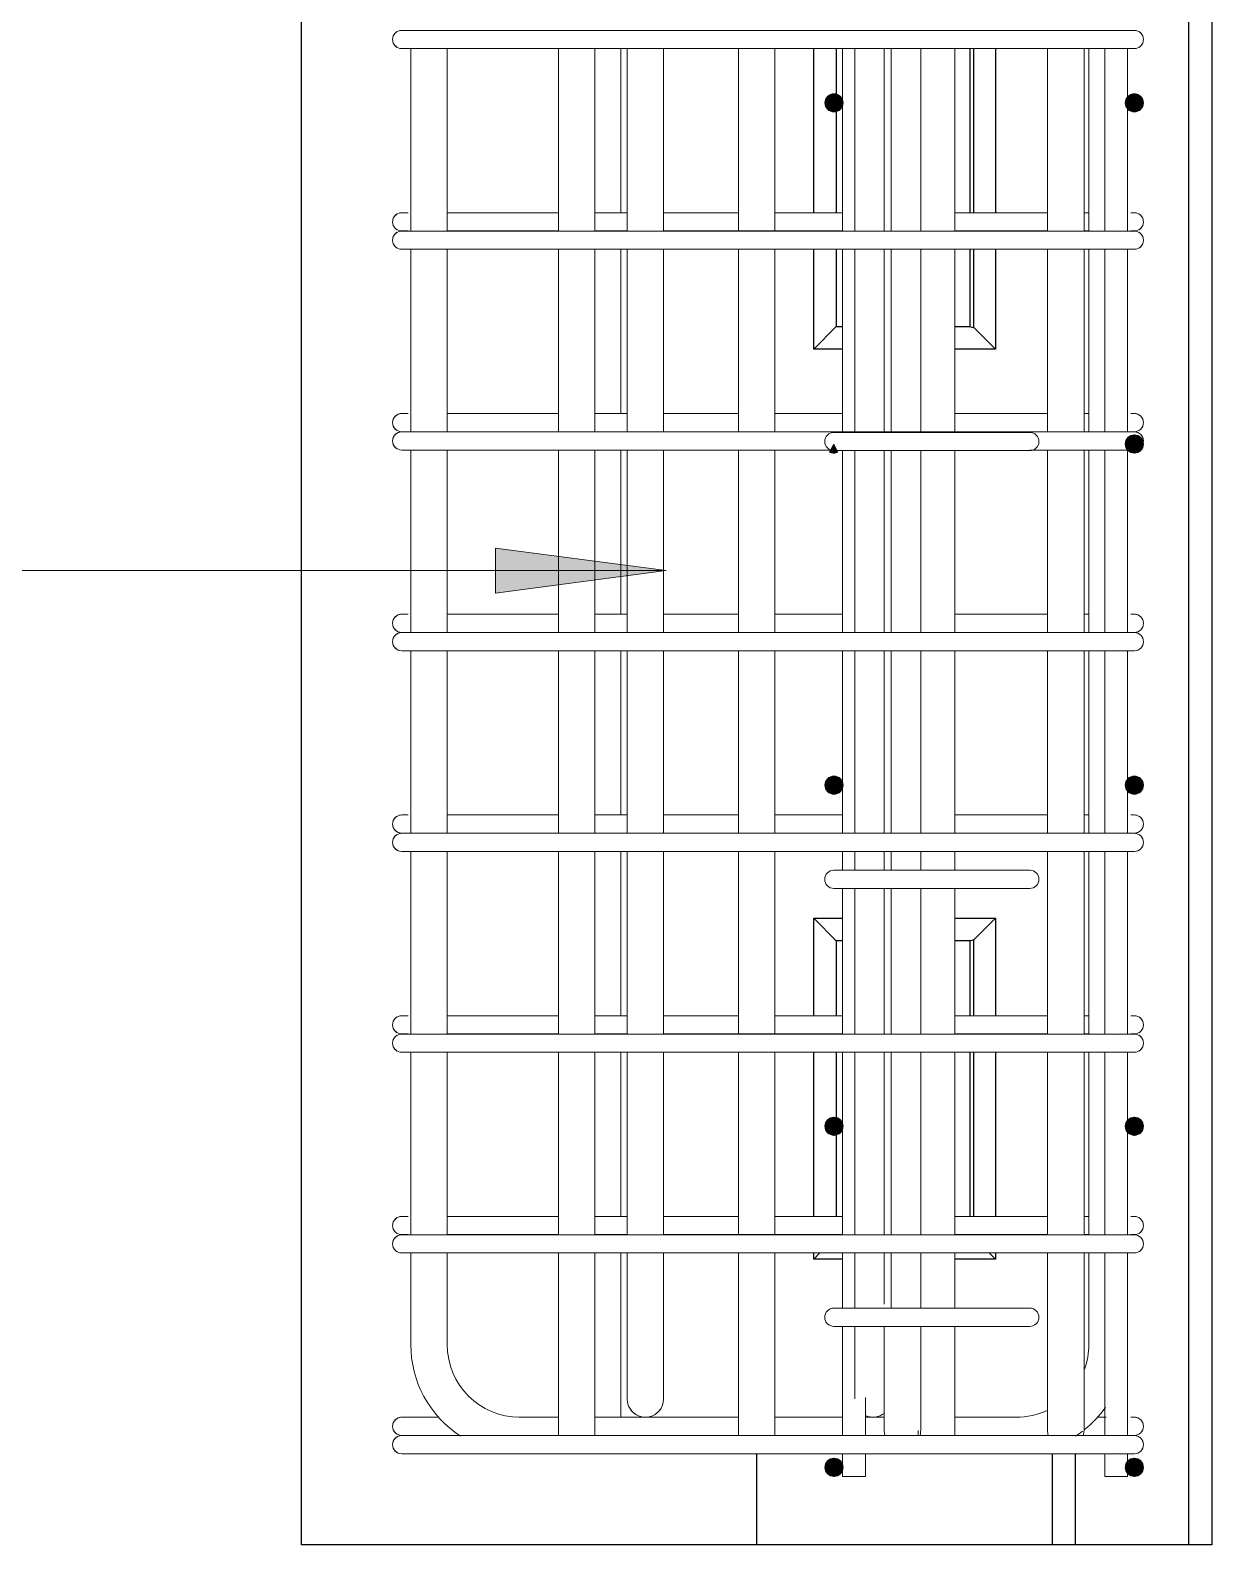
# Model space of a CAD drawing. Header units: millimetres. Extents: x -8986 to 3673, y -4076 to 6166.
# Drawn here: x 729 to 1248, y -1395 to -729 of the extents above; entities that cross this region are included whole.
import ezdxf

# ---------------------------------------------------------------- set-up
doc = ezdxf.new("R2010")
doc.units = ezdxf.units.MM
for name, color, linetype, lineweight in [('A-WALL', 113, 'Continuous', 25), ('S-RBAR', 171, 'Continuous', 18), ('S-RBAR-IDEN', 171, 'Continuous', 9)]:
    doc.layers.add(name, color=color, linetype=linetype, lineweight=lineweight)

msp = doc.modelspace()

# ---------------------------------------------------------------- hatches: boundary and pattern name
at = {"layer": 'S-RBAR'}
h = msp.add_hatch(color=256, dxfattribs=at)
edge = h.paths.add_edge_path()
edge.add_arc((1081.97995, -761.13793), 4, 0, 360)
for points in [[(1081.97995, -765.13793), (1085.97995, -761.13793), (1081.97995, -757.13793), (1077.97995, -761.13793)], [(1213.97995, -765.13793), (1217.97995, -761.13793), (1213.97995, -757.13793), (1209.97995, -761.13793), (1211.8256, -762.98358)], [(1213.97995, -915.10345), (1217.97995, -911.10345), (1213.97995, -907.10345), (1209.97995, -911.10345), (1211.8256, -912.9491)], [(1081.97995, -915.10345), (1083.0834, -914), (1080.8765, -914), (1081.91549, -915.03898)], [(1081.97995, -1065.06897), (1085.97995, -1061.06897), (1081.97995, -1057.06897), (1077.97995, -1061.06897)], [(1213.97995, -1065.06897), (1217.97995, -1061.06897), (1213.97995, -1057.06897), (1209.97995, -1061.06897), (1212.17195, -1063.26096)], [(1081.97995, -1215.03448), (1085.97995, -1211.03448), (1081.97995, -1207.03448), (1077.97995, -1211.03448)], [(1213.97995, -1215.03448), (1217.97995, -1211.03448), (1213.97995, -1207.03448), (1209.97995, -1211.03448), (1211.8256, -1212.88013)], [(1081.97995, -1365), (1085.97995, -1361), (1081.97995, -1357), (1077.97995, -1361)], [(1213.97995, -1365), (1217.97995, -1361), (1213.97995, -1357), (1209.97995, -1361), (1211.8256, -1362.84565)]]:
    msp.add_hatch(color=256, dxfattribs=at).paths.add_polyline_path(points)
h = msp.add_hatch(color=256, dxfattribs=at)
edge = h.paths.add_edge_path()
edge.add_arc((1213.97995, -761.13793), 4, 0, 360)
h = msp.add_hatch(color=256, dxfattribs=at)
edge = h.paths.add_edge_path()
edge.add_arc((1081.97995, -911.10345), 4, 239.87829799, 270)
edge.add_line((1081.97995, -915.10345), (1081.97995, -911.10345))
edge.add_line((1081.97995, -911.10345), (1079.9726, -914.56329))
h = msp.add_hatch(color=256, dxfattribs=at)
edge = h.paths.add_edge_path()
edge.add_arc((1081.97995, -911.10345), 4, 270, 294.82758621)
edge.add_line((1083.65951, -914.73375), (1081.97995, -911.10345))
edge.add_line((1081.97995, -911.10345), (1081.97995, -915.10345))
h = msp.add_hatch(color=256, dxfattribs=at)
edge = h.paths.add_edge_path()
edge.add_arc((1213.97995, -911.10345), 4, 0, 360)
h = msp.add_hatch(color=256, dxfattribs=at)
edge = h.paths.add_edge_path()
edge.add_arc((1081.97995, -1061.06897), 4, 0, 360)
h = msp.add_hatch(color=256, dxfattribs=at)
edge = h.paths.add_edge_path()
edge.add_arc((1213.97995, -1061.06897), 4, 0, 360)
h = msp.add_hatch(color=256, dxfattribs=at)
edge = h.paths.add_edge_path()
edge.add_arc((1081.97995, -1211.03448), 4, 0, 360)
h = msp.add_hatch(color=256, dxfattribs=at)
edge = h.paths.add_edge_path()
edge.add_arc((1213.97995, -1211.03448), 4, 0, 360)
h = msp.add_hatch(color=256, dxfattribs=at)
edge = h.paths.add_edge_path()
edge.add_arc((1081.97995, -1361), 4, 0, 360)
h = msp.add_hatch(color=256, dxfattribs=at)
edge = h.paths.add_edge_path()
edge.add_arc((1213.97995, -1361), 4, 0, 360)
at = {"layer": 'S-RBAR-IDEN'}
msp.add_hatch(color=256, dxfattribs=at).paths.add_polyline_path([(1008.15848, -966.78136), (933.15848, -956.90742), (933.15848, -976.6553)])

# ---------------------------------------------------------------- linework, layer by layer
at = {"layer": 'A-WALL'}
for p, q in [((1237.97737, -1395), (1237.97737, 3660)), ((1247.97995, 3650), (1247.97995, -1395)), ((847.97995, -1395), (847.97995, -393.75)), ((1073.06285, -809.43359), (1073.06285, -737.25)), ((1082.97995, -737.25), (1082.97995, -809.43359)), ((1141.7136, -737.25), (1141.7136, -809.43359)), ((1143.38015, -809.43359), (1143.38015, -737.25)), ((1152.89705, -737.25), (1152.89705, -809.43359)), ((1073.06285, -869.42686), (1073.06285, -825.5)), ((1082.97995, -825.5), (1082.97995, -859.50977)), ((1141.7136, -825.5), (1141.7136, -859.50977)), ((1143.38015, -859.90996), (1143.38015, -825.5)), ((1152.89705, -825.5), (1152.89705, -869.42686)), ((1073.06285, -869.42686), (1082.97995, -859.50977)), ((1082.97995, -859.50977), (1085.78092, -859.50977)), ((1135.0203, -859.50977), (1141.7136, -859.50977)), ((1143.38015, -859.90996), (1152.89705, -869.42686)), ((1085.78092, -869.42686), (1073.06285, -869.42686)), ((1152.89705, -869.42686), (1135.0203, -869.42686)), ((1073.06285, -1162.43359), (1073.06285, -1119.59267)), ((1073.06285, -1119.59267), (1085.78092, -1119.59267)), ((1082.97995, -1129.50977), (1073.06285, -1119.59267)), ((1135.0203, -1119.59267), (1152.89705, -1119.59267)), ((1143.38015, -1129.10957), (1152.89705, -1119.59267)), ((1152.89705, -1119.59267), (1152.89705, -1162.43359)), ((1085.78092, -1129.50977), (1082.97995, -1129.50977)), ((1082.97995, -1129.50977), (1082.97995, -1162.43359)), ((1141.7136, -1129.50977), (1135.0203, -1129.50977)), ((1141.7136, -1129.50977), (1141.7136, -1162.43359)), ((1143.38015, -1162.43359), (1143.38015, -1129.10957)), ((1073.06285, -1250.68359), (1073.06285, -1178.5)), ((1082.97995, -1178.5), (1082.97995, -1250.68359)), ((1141.7136, -1178.5), (1141.7136, -1250.68359)), ((1143.38015, -1250.68359), (1143.38015, -1178.5)), ((1152.89705, -1178.5), (1152.89705, -1250.68359)), ((1073.06285, -1269.42686), (1073.06285, -1266.75)), ((1073.06285, -1269.42686), (1075.73972, -1266.75)), ((1085.78092, -1269.42686), (1073.06285, -1269.42686)), ((1152.89705, -1269.42686), (1135.0203, -1269.42686)), ((1150.22019, -1266.75), (1152.89705, -1269.42686)), ((1152.89705, -1266.75), (1152.89705, -1269.42686)), ((1047.97995, -1355), (1047.97995, -1395)), ((1177.97995, -1394.99023), (1177.97995, -1355)), ((1187.97995, -1355), (1187.97995, -1395)), ((1247.97995, -1395), (847.97995, -1395))]:
    msp.add_line(p, q, dxfattribs=at)
at = {"layer": 'A-WALL', "flags": 128}
for points in [[(1141.7136, -859.50977), (1142.53877, -859.71526), (1143.38015, -859.90996)], [(1143.38015, -1129.10957), (1142.53877, -1129.30427), (1141.7136, -1129.50977)]]:
    msp.add_lwpolyline(points, dxfattribs=at)
at = {"layer": 'S-RBAR'}
for p, q in [((891.97995, -729.25), (911.97995, -729.25)), ((1193.97995, -729.25), (911.97995, -729.25)), ((1193.97995, -729.25), (1213.97995, -729.25)), ((891.97995, -737.25), (911.97995, -737.25)), ((895.97995, -737.25), (895.97995, -817.5)), ((1193.97995, -737.25), (911.97995, -737.25)), ((911.97995, -737.25), (911.97995, -817.5)), ((960.9396, -817.5), (960.9396, -737.25)), ((976.9396, -817.5), (976.9396, -737.25)), ((988.3455, -809.43359), (988.3455, -737.25)), ((991.10595, -737.25), (991.10595, -817.5)), ((1007.10595, -737.25), (1007.10595, -817.5)), ((1039.97995, -817.43359), (1039.97995, -737.25)), ((1055.97995, -817.43359), (1055.97995, -737.25)), ((1085.78092, -817.5), (1085.78092, -737.25)), ((1091.10595, -737.25), (1091.10595, -817.5)), ((1104.07995, -817.5), (1104.07995, -737.25)), ((1107.10595, -737.25), (1107.10595, -817.5)), ((1120.07995, -817.5), (1120.07995, -737.25)), ((1135.0203, -817.5), (1135.0203, -737.25)), ((1175.86145, -817.5), (1175.86145, -737.25)), ((1191.86145, -817.5), (1191.86145, -737.25)), ((1193.97995, -737.25), (1213.97995, -737.25)), ((1193.97995, -817.5), (1193.97995, -737.25)), ((1200.97995, -817.5), (1200.97995, -737.25)), ((1210.97995, -817.5), (1210.97995, -737.25)), ((1081.97995, -757.13793), (1077.97995, -761.13793)), ((1085.97995, -761.13793), (1081.97995, -757.13793)), ((1213.97995, -757.13793), (1209.97995, -761.13793)), ((1217.97995, -761.13793), (1213.97995, -757.13793)), ((1077.97995, -761.13793), (1081.97995, -765.13793)), ((1081.97995, -765.13793), (1085.97995, -761.13793)), ((1209.97995, -761.13793), (1211.8256, -762.98358)), ((1211.8256, -762.98358), (1213.97995, -765.13793)), ((1213.97995, -765.13793), (1217.97995, -761.13793)), ((891.97995, -809.43359), (894.78788, -809.43359)), ((891.97995, -809.43359), (894.78788, -809.43359)), ((960.9396, -809.43359), (911.97995, -809.43359)), ((991.10595, -809.43359), (976.9396, -809.43359)), ((1039.97995, -809.43359), (1007.10595, -809.43359)), ((1085.78092, -809.43359), (1055.97995, -809.43359)), ((1175.86145, -809.43359), (1135.0203, -809.43359)), ((1193.97995, -809.43359), (1191.86145, -809.43359)), ((1212.38378, -809.43359), (1213.97995, -809.43359)), ((891.97995, -817.43359), (894.78788, -817.43359)), ((891.97995, -817.43359), (894.78788, -817.43359)), ((891.97995, -817.5), (911.97995, -817.5)), ((960.9396, -817.43359), (911.97995, -817.43359)), ((1193.97995, -817.5), (911.97995, -817.5)), ((991.10595, -817.43359), (976.9396, -817.43359)), ((1013.27411, -817.43359), (1007.10595, -817.43359)), ((1047.41624, -817.43359), (1013.27411, -817.43359)), ((1047.41624, -817.43359), (1081.35737, -817.43359)), ((1085.78092, -817.43359), (1081.35737, -817.43359)), ((1175.86145, -817.43359), (1135.0203, -817.43359)), ((1193.97995, -817.43359), (1191.86145, -817.43359)), ((1193.97995, -817.5), (1213.97995, -817.5)), ((1212.38378, -817.43359), (1213.97995, -817.43359)), ((891.97995, -825.5), (911.97995, -825.5)), ((895.97995, -825.5), (895.97995, -905.75)), ((1193.97995, -825.5), (911.97995, -825.5)), ((911.97995, -825.5), (911.97995, -905.75)), ((960.9396, -905.75), (960.9396, -825.5)), ((976.9396, -905.75), (976.9396, -825.5)), ((988.3455, -897.68359), (988.3455, -825.5)), ((991.10595, -825.5), (991.10595, -905.75)), ((1007.10595, -825.5), (1007.10595, -905.75)), ((1039.97995, -905.68359), (1039.97995, -825.5)), ((1055.97995, -905.68359), (1055.97995, -825.5)), ((1085.78092, -905.75), (1085.78092, -825.5)), ((1091.10595, -825.5), (1091.10595, -905.75)), ((1104.07995, -905.75), (1104.07995, -825.5)), ((1107.10595, -825.5), (1107.10595, -905.75)), ((1120.07995, -905.75), (1120.07995, -825.5)), ((1135.0203, -905.75), (1135.0203, -825.5)), ((1175.86145, -905.75), (1175.86145, -825.5)), ((1191.86145, -905.75), (1191.86145, -825.5)), ((1193.97995, -825.5), (1213.97995, -825.5)), ((1193.97995, -905.75), (1193.97995, -825.5)), ((1200.97995, -905.75), (1200.97995, -825.5)), ((1210.97995, -905.75), (1210.97995, -825.5)), ((891.97995, -897.68359), (894.78788, -897.68359)), ((891.97995, -897.68359), (894.78788, -897.68359)), ((960.9396, -897.68359), (911.97995, -897.68359)), ((991.10595, -897.68359), (976.9396, -897.68359)), ((1039.97995, -897.68359), (1007.10595, -897.68359)), ((1085.78092, -897.68359), (1055.97995, -897.68359)), ((1175.86145, -897.68359), (1135.0203, -897.68359)), ((1193.97995, -897.68359), (1191.86145, -897.68359)), ((1212.38378, -897.68359), (1213.97995, -897.68359)), ((891.97995, -905.68359), (894.78788, -905.68359)), ((891.97995, -905.68359), (894.78788, -905.68359)), ((891.97995, -905.75), (911.97995, -905.75)), ((960.9396, -905.68359), (911.97995, -905.68359)), ((1193.97995, -905.75), (911.97995, -905.75)), ((991.10595, -905.68359), (976.9396, -905.68359)), ((1013.27411, -905.68359), (1007.10595, -905.68359)), ((1047.41624, -905.68359), (1013.27411, -905.68359)), ((1047.41624, -905.68359), (1081.35737, -905.68359)), ((1081.97995, -911.10345), (1079.9726, -914.56329)), ((1085.78092, -905.68359), (1081.35737, -905.68359)), ((1101.91549, -906), (1081.91549, -906)), ((1083.65951, -914.73375), (1081.97995, -911.10345)), ((1081.97995, -911.10345), (1081.97995, -915.10345)), ((1081.97995, -915.10345), (1081.97995, -911.10345)), ((1101.91549, -906), (1148.04402, -906)), ((1175.86145, -905.68359), (1135.0203, -905.68359)), ((1168.04402, -906), (1148.04402, -906)), ((1193.97995, -905.68359), (1191.86145, -905.68359)), ((1193.97995, -905.75), (1213.97995, -905.75)), ((1213.97995, -907.10345), (1209.97995, -911.10345)), ((1209.97995, -911.10345), (1211.8256, -912.9491)), ((1212.38378, -905.68359), (1213.97995, -905.68359)), ((1217.97995, -911.10345), (1213.97995, -907.10345)), ((1213.97995, -915.10345), (1217.97995, -911.10345)), ((891.97995, -913.75), (911.97995, -913.75)), ((895.97995, -913.75), (895.97995, -994)), ((1080.60571, -913.75), (911.97995, -913.75)), ((911.97995, -913.75), (911.97995, -994)), ((960.9396, -994), (960.9396, -913.75)), ((976.9396, -994), (976.9396, -913.75)), ((988.3455, -985.93359), (988.3455, -913.75)), ((991.10595, -913.75), (991.10595, -994)), ((1007.10595, -913.75), (1007.10595, -994)), ((1039.97995, -993.93359), (1039.97995, -913.75)), ((1055.97995, -993.93359), (1055.97995, -913.75)), ((1081.96511, -913.75), (1080.76651, -913.75)), ((1083.0834, -914), (1080.8765, -914)), ((1080.8765, -914), (1081.91549, -915.03898)), ((1101.91549, -914), (1081.91549, -914)), ((1081.91549, -915.03898), (1081.97995, -915.10345)), ((1081.97995, -915.10345), (1083.0834, -914)), ((1085.78092, -994), (1085.78092, -914)), ((1091.10595, -914), (1091.10595, -994)), ((1101.91549, -914), (1148.04402, -914)), ((1104.07995, -994), (1104.07995, -914)), ((1107.10595, -914), (1107.10595, -994)), ((1120.07995, -994), (1120.07995, -914)), ((1135.0203, -994), (1135.0203, -914)), ((1168.04402, -914), (1148.04402, -914)), ((1169.193, -913.75), (1167.99826, -913.75)), ((1193.97995, -913.75), (1169.3538, -913.75)), ((1175.86145, -994), (1175.86145, -913.75)), ((1191.86145, -994), (1191.86145, -913.75)), ((1193.97995, -913.75), (1213.97995, -913.75)), ((1193.97995, -994), (1193.97995, -913.75)), ((1200.97995, -994), (1200.97995, -913.75)), ((1210.97995, -994), (1210.97995, -913.75)), ((1211.8256, -912.9491), (1213.97995, -915.10345)), ((891.97995, -985.93359), (894.78788, -985.93359)), ((891.97995, -985.93359), (894.78788, -985.93359)), ((960.9396, -985.93359), (911.97995, -985.93359)), ((991.10595, -985.93359), (976.9396, -985.93359)), ((1039.97995, -985.93359), (1007.10595, -985.93359)), ((1085.78092, -985.93359), (1055.97995, -985.93359)), ((1175.86145, -985.93359), (1135.0203, -985.93359)), ((1193.97995, -985.93359), (1191.86145, -985.93359)), ((1212.38378, -985.93359), (1213.97995, -985.93359)), ((891.97995, -993.93359), (894.78788, -993.93359)), ((891.97995, -993.93359), (894.78788, -993.93359)), ((891.97995, -994), (911.97995, -994)), ((960.9396, -993.93359), (911.97995, -993.93359)), ((1193.97995, -994), (911.97995, -994)), ((991.10595, -993.93359), (976.9396, -993.93359)), ((1013.27411, -993.93359), (1007.10595, -993.93359)), ((1047.41624, -993.93359), (1013.27411, -993.93359)), ((1047.41624, -993.93359), (1081.35737, -993.93359)), ((1085.78092, -993.93359), (1081.35737, -993.93359)), ((1175.86145, -993.93359), (1135.0203, -993.93359)), ((1193.97995, -993.93359), (1191.86145, -993.93359)), ((1193.97995, -994), (1213.97995, -994)), ((1212.38378, -993.93359), (1213.97995, -993.93359)), ((891.97995, -1002), (911.97995, -1002)), ((895.97995, -1002), (895.97995, -1082.25)), ((1193.97995, -1002), (911.97995, -1002)), ((911.97995, -1002), (911.97995, -1082.25)), ((960.9396, -1082.25), (960.9396, -1002)), ((976.9396, -1082.25), (976.9396, -1002)), ((988.3455, -1074.18359), (988.3455, -1002)), ((991.10595, -1002), (991.10595, -1082.25)), ((1007.10595, -1002), (1007.10595, -1082.25)), ((1039.97995, -1082.18359), (1039.97995, -1002)), ((1055.97995, -1082.18359), (1055.97995, -1002)), ((1085.78092, -1082.25), (1085.78092, -1002)), ((1091.10595, -1002), (1091.10595, -1082.25)), ((1104.07995, -1082.25), (1104.07995, -1002)), ((1107.10595, -1002), (1107.10595, -1082.25)), ((1120.07995, -1082.25), (1120.07995, -1002)), ((1135.0203, -1082.25), (1135.0203, -1002)), ((1175.86145, -1082.25), (1175.86145, -1002)), ((1191.86145, -1082.25), (1191.86145, -1002)), ((1193.97995, -1002), (1213.97995, -1002)), ((1193.97995, -1082.25), (1193.97995, -1002)), ((1200.97995, -1082.25), (1200.97995, -1002)), ((1210.97995, -1082.25), (1210.97995, -1002)), ((1081.97995, -1057.06897), (1077.97995, -1061.06897)), ((1085.97995, -1061.06897), (1081.97995, -1057.06897)), ((1213.97995, -1057.06897), (1209.97995, -1061.06897)), ((1217.97995, -1061.06897), (1213.97995, -1057.06897)), ((1077.97995, -1061.06897), (1081.97995, -1065.06897)), ((1081.97995, -1065.06897), (1085.97995, -1061.06897)), ((1209.97995, -1061.06897), (1212.17195, -1063.26096)), ((1212.17195, -1063.26096), (1213.97995, -1065.06897)), ((1213.97995, -1065.06897), (1217.97995, -1061.06897)), ((891.97995, -1074.18359), (894.78788, -1074.18359)), ((891.97995, -1074.18359), (894.78788, -1074.18359)), ((960.9396, -1074.18359), (911.97995, -1074.18359)), ((991.10595, -1074.18359), (976.9396, -1074.18359)), ((1039.97995, -1074.18359), (1007.10595, -1074.18359)), ((1085.78092, -1074.18359), (1055.97995, -1074.18359)), ((1175.86145, -1074.18359), (1135.0203, -1074.18359)), ((1193.97995, -1074.18359), (1191.86145, -1074.18359)), ((1212.38378, -1074.18359), (1213.97995, -1074.18359)), ((891.97995, -1082.18359), (894.78788, -1082.18359)), ((891.97995, -1082.18359), (894.78788, -1082.18359)), ((891.97995, -1082.25), (911.97995, -1082.25)), ((960.9396, -1082.18359), (911.97995, -1082.18359)), ((1193.97995, -1082.25), (911.97995, -1082.25)), ((991.10595, -1082.18359), (976.9396, -1082.18359)), ((1013.27411, -1082.18359), (1007.10595, -1082.18359)), ((1047.41624, -1082.18359), (1013.27411, -1082.18359)), ((1047.41624, -1082.18359), (1081.35737, -1082.18359)), ((1085.78092, -1082.18359), (1081.35737, -1082.18359)), ((1175.86145, -1082.18359), (1135.0203, -1082.18359)), ((1193.97995, -1082.18359), (1191.86145, -1082.18359)), ((1193.97995, -1082.25), (1213.97995, -1082.25)), ((1212.38378, -1082.18359), (1213.97995, -1082.18359)), ((891.97995, -1090.25), (911.97995, -1090.25)), ((895.97995, -1090.25), (895.97995, -1170.5)), ((1193.97995, -1090.25), (911.97995, -1090.25)), ((911.97995, -1090.25), (911.97995, -1170.5)), ((960.9396, -1170.5), (960.9396, -1090.25)), ((976.9396, -1170.5), (976.9396, -1090.25)), ((988.3455, -1162.43359), (988.3455, -1090.25)), ((991.10595, -1090.25), (991.10595, -1170.5)), ((1007.10595, -1090.25), (1007.10595, -1170.5)), ((1039.97995, -1170.43359), (1039.97995, -1090.25)), ((1055.97995, -1170.43359), (1055.97995, -1090.25)), ((1085.78092, -1098.5), (1085.78092, -1090.25)), ((1091.10595, -1090.25), (1091.10595, -1098.5)), ((1104.07995, -1098.5), (1104.07995, -1090.25)), ((1107.10595, -1090.25), (1107.10595, -1098.5)), ((1120.07995, -1098.5), (1120.07995, -1090.25)), ((1135.0203, -1098.5), (1135.0203, -1090.25)), ((1175.86145, -1170.5), (1175.86145, -1090.25)), ((1191.86145, -1170.5), (1191.86145, -1090.25)), ((1193.97995, -1090.25), (1213.97995, -1090.25)), ((1193.97995, -1170.5), (1193.97995, -1090.25)), ((1200.97995, -1170.5), (1200.97995, -1090.25)), ((1210.97995, -1170.5), (1210.97995, -1090.25)), ((1101.91549, -1098.5), (1081.91549, -1098.5)), ((1101.91549, -1098.5), (1148.04402, -1098.5)), ((1168.04402, -1098.5), (1148.04402, -1098.5)), ((1101.91549, -1106.5), (1081.91549, -1106.5)), ((1085.78092, -1170.5), (1085.78092, -1106.5)), ((1091.10595, -1106.5), (1091.10595, -1170.5)), ((1101.91549, -1106.5), (1148.04402, -1106.5)), ((1104.07995, -1170.5), (1104.07995, -1106.5)), ((1107.10595, -1106.5), (1107.10595, -1170.5)), ((1120.07995, -1170.5), (1120.07995, -1106.5)), ((1135.0203, -1170.5), (1135.0203, -1106.5)), ((1168.04402, -1106.5), (1148.04402, -1106.5)), ((891.97995, -1162.43359), (894.78788, -1162.43359)), ((891.97995, -1162.43359), (894.78788, -1162.43359)), ((960.9396, -1162.43359), (911.97995, -1162.43359)), ((991.10595, -1162.43359), (976.9396, -1162.43359)), ((1039.97995, -1162.43359), (1007.10595, -1162.43359)), ((1085.78092, -1162.43359), (1055.97995, -1162.43359)), ((1175.86145, -1162.43359), (1135.0203, -1162.43359)), ((1193.97995, -1162.43359), (1191.86145, -1162.43359)), ((1212.38378, -1162.43359), (1213.97995, -1162.43359)), ((891.97995, -1170.43359), (894.78788, -1170.43359)), ((891.97995, -1170.43359), (894.78788, -1170.43359)), ((891.97995, -1170.5), (911.97995, -1170.5)), ((960.9396, -1170.43359), (911.97995, -1170.43359)), ((1193.97995, -1170.5), (911.97995, -1170.5)), ((991.10595, -1170.43359), (976.9396, -1170.43359)), ((1013.27411, -1170.43359), (1007.10595, -1170.43359)), ((1047.41624, -1170.43359), (1013.27411, -1170.43359)), ((1047.41624, -1170.43359), (1081.35737, -1170.43359)), ((1085.78092, -1170.43359), (1081.35737, -1170.43359)), ((1175.86145, -1170.43359), (1135.0203, -1170.43359)), ((1193.97995, -1170.43359), (1191.86145, -1170.43359)), ((1193.97995, -1170.5), (1213.97995, -1170.5)), ((1212.38378, -1170.43359), (1213.97995, -1170.43359)), ((891.97995, -1178.5), (911.97995, -1178.5)), ((895.97995, -1178.5), (895.97995, -1258.75)), ((1193.97995, -1178.5), (911.97995, -1178.5)), ((911.97995, -1178.5), (911.97995, -1258.75)), ((960.9396, -1258.75), (960.9396, -1178.5)), ((976.9396, -1258.75), (976.9396, -1178.5)), ((988.3455, -1250.68359), (988.3455, -1178.5)), ((991.10595, -1178.5), (991.10595, -1258.75)), ((1007.10595, -1178.5), (1007.10595, -1258.75)), ((1039.97995, -1258.68359), (1039.97995, -1178.5)), ((1055.97995, -1258.68359), (1055.97995, -1178.5)), ((1085.78092, -1258.75), (1085.78092, -1178.5)), ((1091.10595, -1178.5), (1091.10595, -1258.75)), ((1104.07995, -1258.75), (1104.07995, -1178.5)), ((1107.10595, -1178.5), (1107.10595, -1258.75)), ((1120.07995, -1258.75), (1120.07995, -1178.5)), ((1135.0203, -1258.75), (1135.0203, -1178.5)), ((1175.86145, -1258.75), (1175.86145, -1178.5)), ((1191.86145, -1258.75), (1191.86145, -1178.5)), ((1193.97995, -1178.5), (1213.97995, -1178.5)), ((1193.97995, -1258.75), (1193.97995, -1178.5)), ((1200.97995, -1258.75), (1200.97995, -1178.5)), ((1210.97995, -1258.75), (1210.97995, -1178.5)), ((1081.97995, -1207.03448), (1077.97995, -1211.03448)), ((1077.97995, -1211.03448), (1081.97995, -1215.03448)), ((1085.97995, -1211.03448), (1081.97995, -1207.03448)), ((1081.97995, -1215.03448), (1085.97995, -1211.03448)), ((1213.97995, -1207.03448), (1209.97995, -1211.03448)), ((1209.97995, -1211.03448), (1211.8256, -1212.88013)), ((1217.97995, -1211.03448), (1213.97995, -1207.03448)), ((1213.97995, -1215.03448), (1217.97995, -1211.03448)), ((1211.8256, -1212.88013), (1213.97995, -1215.03448)), ((891.97995, -1250.68359), (894.78788, -1250.68359)), ((891.97995, -1250.68359), (894.78788, -1250.68359)), ((960.9396, -1250.68359), (911.97995, -1250.68359)), ((991.10595, -1250.68359), (976.9396, -1250.68359)), ((1039.97995, -1250.68359), (1007.10595, -1250.68359)), ((1085.78092, -1250.68359), (1055.97995, -1250.68359)), ((1175.86145, -1250.68359), (1135.0203, -1250.68359)), ((1193.97995, -1250.68359), (1191.86145, -1250.68359)), ((1212.38378, -1250.68359), (1213.97995, -1250.68359)), ((891.97995, -1258.68359), (894.78788, -1258.68359)), ((891.97995, -1258.68359), (894.78788, -1258.68359)), ((891.97995, -1258.75), (911.97995, -1258.75)), ((960.9396, -1258.68359), (911.97995, -1258.68359)), ((1193.97995, -1258.75), (911.97995, -1258.75)), ((991.10595, -1258.68359), (976.9396, -1258.68359)), ((1013.27411, -1258.68359), (1007.10595, -1258.68359)), ((1047.41624, -1258.68359), (1013.27411, -1258.68359)), ((1047.41624, -1258.68359), (1081.35737, -1258.68359)), ((1085.78092, -1258.68359), (1081.35737, -1258.68359)), ((1175.86145, -1258.68359), (1135.0203, -1258.68359)), ((1193.97995, -1258.68359), (1191.86145, -1258.68359)), ((1193.97995, -1258.75), (1213.97995, -1258.75)), ((1212.38378, -1258.68359), (1213.97995, -1258.68359)), ((891.97995, -1266.75), (911.97995, -1266.75)), ((895.97995, -1266.75), (895.97995, -1307)), ((1193.97995, -1266.75), (911.97995, -1266.75)), ((911.97995, -1266.75), (911.97995, -1307)), ((960.9396, -1347), (960.9396, -1266.75)), ((976.9396, -1347), (976.9396, -1266.75)), ((988.3455, -1338.93359), (988.3455, -1266.75)), ((991.10595, -1266.75), (991.10595, -1290.93359)), ((1007.10595, -1266.75), (1007.10595, -1290.93359)), ((1039.97995, -1346.93359), (1039.97995, -1266.75)), ((1055.97995, -1346.93359), (1055.97995, -1266.75)), ((1085.78092, -1291), (1085.78092, -1266.75)), ((1091.10595, -1266.75), (1091.10595, -1290.93359)), ((1104.07995, -1289.26815), (1104.07995, -1266.75)), ((1107.10595, -1266.75), (1107.10595, -1290.93359)), ((1120.07995, -1289.26815), (1120.07995, -1266.75)), ((1135.0203, -1291), (1135.0203, -1266.75)), ((1175.86145, -1289.26815), (1175.86145, -1266.75)), ((1191.86145, -1289.26815), (1191.86145, -1266.75)), ((1193.97995, -1266.75), (1213.97995, -1266.75)), ((1193.97995, -1307), (1193.97995, -1266.75)), ((1200.97995, -1347), (1200.97995, -1266.75)), ((1210.97995, -1347), (1210.97995, -1266.75)), ((991.10595, -1330.93359), (991.10595, -1290.93359)), ((1007.10595, -1330.93359), (1007.10595, -1290.93359)), ((1101.91549, -1291), (1081.91549, -1291)), ((1101.91549, -1291), (1148.04402, -1291)), ((1120.07995, -1289.26815), (1120.07995, -1291.04502)), ((1168.04402, -1291), (1148.04402, -1291)), ((1175.86145, -1289.26815), (1175.86145, -1344.76815)), ((1191.86145, -1289.26815), (1191.86145, -1344.76815)), ((1101.91549, -1299), (1081.91549, -1299)), ((1085.78092, -1347), (1085.78092, -1299)), ((1091.10595, -1330.85882), (1091.10595, -1299.31807)), ((1101.91549, -1299), (1148.04402, -1299)), ((1104.07995, -1299.2009), (1104.07995, -1344.76815)), ((1120.07995, -1299.2009), (1120.07995, -1344.76815)), ((1135.0203, -1347), (1135.0203, -1299)), ((1168.04402, -1299), (1148.04402, -1299)), ((1095.78092, -1347), (1095.78092, -1330.3077)), ((891.97995, -1338.93359), (897.83782, -1338.93359)), ((891.97995, -1338.93359), (897.83782, -1338.93359)), ((897.83782, -1338.93359), (908.42624, -1338.93359)), ((960.9396, -1338.93359), (943.47555, -1338.93359)), ((943.97995, -1339), (960.9396, -1339)), ((1039.97995, -1338.93359), (976.9396, -1338.93359)), ((976.9396, -1339), (1039.97995, -1339)), ((1085.78092, -1338.93359), (1055.97995, -1338.93359)), ((1055.97995, -1339), (1085.78092, -1339)), ((1104.07995, -1338.93359), (1095.78092, -1338.93359)), ((1095.78092, -1339), (1104.07995, -1339)), ((1119.0203, -1347), (1119.0203, -1344.76815)), ((1162.48436, -1338.93359), (1135.0203, -1338.93359)), ((1135.0203, -1339), (1161.97995, -1339)), ((1197.82294, -1338.93359), (1201.56063, -1338.93359)), ((1212.38378, -1338.93359), (1213.97995, -1338.93359)), ((891.97995, -1346.93359), (911.97995, -1346.93359)), ((891.97995, -1346.93359), (911.97995, -1346.93359)), ((891.97995, -1347), (911.97995, -1347)), ((917.84836, -1346.93359), (911.97995, -1346.93359)), ((1193.97995, -1347), (911.97995, -1347)), ((1047.41624, -1346.93359), (1013.27411, -1346.93359)), ((1047.41624, -1346.93359), (1081.35737, -1346.93359)), ((1193.97995, -1346.93359), (1188.11154, -1346.93359)), ((1193.97995, -1346.93359), (1201.56063, -1346.93359)), ((1193.97995, -1347), (1213.97995, -1347)), ((1212.38378, -1346.93359), (1213.97995, -1346.93359)), ((891.97995, -1355), (911.97995, -1355)), ((1193.97995, -1355), (911.97995, -1355)), ((1081.97995, -1357), (1077.97995, -1361)), ((1085.97995, -1361), (1081.97995, -1357)), ((1085.78092, -1365), (1085.78092, -1355)), ((1095.78092, -1365), (1095.78092, -1355)), ((1193.97995, -1355), (1213.97995, -1355)), ((1200.97995, -1365), (1200.97995, -1355)), ((1213.97995, -1357), (1209.97995, -1361)), ((1210.97995, -1365), (1210.97995, -1355)), ((1217.97995, -1361), (1213.97995, -1357)), ((1077.97995, -1361), (1081.97995, -1365)), ((1081.97995, -1365), (1085.97995, -1361)), ((1209.97995, -1361), (1211.8256, -1362.84565)), ((1211.8256, -1362.84565), (1213.97995, -1365)), ((1213.97995, -1365), (1217.97995, -1361)), ((1095.78092, -1365), (1085.78092, -1365)), ((1210.97995, -1365), (1200.97995, -1365))]:
    msp.add_line(p, q, dxfattribs=at)
for centre in [(1081.97995, -761.13793), (1213.97995, -761.13793), (1213.97995, -911.10345), (1081.97995, -1061.06897), (1213.97995, -1061.06897), (1081.97995, -1211.03448), (1213.97995, -1211.03448), (1081.97995, -1361), (1213.97995, -1361)]:
    msp.add_circle(centre, 4, dxfattribs=at)
for centre, radius, start, end in [((891.97995, -733.25), 4, 90, 270), ((891.97995, -733.25), 4, 120, 165), ((891.97995, -733.25), 4, 120, 165), ((891.97995, -733.25), 4, 90, 105), ((891.97995, -733.25), 4, 90, 105), ((1213.97995, -733.25), 4, 75, 90), ((1213.97995, -733.25), 4, 270, 90), ((1213.97995, -733.25), 4, 15, 60), ((891.97995, -733.25), 4, 195, 240), ((891.97995, -733.25), 4, 195, 240), ((1213.97995, -733.25), 4, 300, 345), ((891.97995, -813.43359), 4, 90, 270), ((891.97995, -813.43359), 4, 90, 270), ((891.97995, -813.43359), 4, 120, 165), ((891.97995, -813.43359), 4, 90, 105), ((1213.97995, -813.43359), 4, 75, 90), ((1213.97995, -813.43359), 4, 270, 90), ((1213.97995, -813.43359), 4, 15, 60), ((891.97995, -821.5), 4, 90, 270), ((891.97995, -813.43359), 4, 195, 240), ((891.97995, -821.5), 4, 120, 165), ((891.97995, -821.5), 4, 120, 165), ((891.97995, -821.5), 4, 90, 105), ((891.97995, -821.5), 4, 90, 105), ((1213.97995, -821.5), 4, 75, 90), ((1213.97995, -821.5), 4, 270, 90), ((1213.97995, -813.43359), 4, 300, 345), ((1213.97995, -821.5), 4, 15, 60), ((891.97995, -821.5), 4, 195, 240), ((891.97995, -821.5), 4, 195, 240), ((1213.97995, -821.5), 4, 300, 345), ((891.97995, -901.68359), 4, 90, 270), ((891.97995, -901.68359), 4, 90, 270), ((891.97995, -901.68359), 4, 120, 165), ((891.97995, -901.68359), 4, 90, 105), ((1213.97995, -901.68359), 4, 75, 90), ((1213.97995, -901.68359), 4, 270, 90), ((1213.97995, -901.68359), 4, 15, 60), ((891.97995, -901.68359), 4, 195, 240), ((1213.97995, -901.68359), 4, 300, 345), ((891.97995, -909.75), 4, 90, 270), ((891.97995, -909.75), 4, 120, 165), ((891.97995, -909.75), 4, 120, 165), ((891.97995, -909.75), 4, 195, 240), ((891.97995, -909.75), 4, 195, 240), ((891.97995, -909.75), 4, 90, 105), ((891.97995, -909.75), 4, 90, 105), ((1081.91549, -910), 4, 90, 270), ((1168.04402, -910), 4, 270, 90), ((1213.97995, -909.75), 4, 75, 90), ((1213.97995, -909.75), 4, 270, 90), ((1213.97995, -909.75), 4, 15, 60), ((1213.97995, -909.75), 4, 300, 345), ((1081.97995, -911.10345), 4, 239.87829799, 270), ((1081.97995, -911.10345), 4, 270, 294.82758621), ((891.97995, -989.93359), 4, 90, 270), ((891.97995, -989.93359), 4, 90, 270), ((891.97995, -989.93359), 4, 120, 165), ((891.97995, -989.93359), 4, 195, 240), ((891.97995, -989.93359), 4, 90, 105), ((1213.97995, -989.93359), 4, 75, 90), ((1213.97995, -989.93359), 4, 270, 90), ((1213.97995, -989.93359), 4, 15, 60), ((1213.97995, -989.93359), 4, 300, 345), ((891.97995, -998), 4, 90, 270), ((891.97995, -998), 4, 120, 165), ((891.97995, -998), 4, 120, 165), ((891.97995, -998), 4, 90, 105), ((891.97995, -998), 4, 90, 105), ((1213.97995, -998), 4, 75, 90), ((1213.97995, -998), 4, 270, 90), ((1213.97995, -998), 4, 15, 60), ((891.97995, -998), 4, 195, 240), ((891.97995, -998), 4, 195, 240), ((1213.97995, -998), 4, 300, 345), ((891.97995, -1078.18359), 4, 90, 270), ((891.97995, -1078.18359), 4, 90, 270), ((891.97995, -1078.18359), 4, 120, 165), ((891.97995, -1078.18359), 4, 90, 105), ((1213.97995, -1078.18359), 4, 75, 90), ((1213.97995, -1078.18359), 4, 270, 90), ((1213.97995, -1078.18359), 4, 15, 60), ((891.97995, -1086.25), 4, 90, 270), ((891.97995, -1078.18359), 4, 195, 240), ((891.97995, -1086.25), 4, 120, 165), ((891.97995, -1086.25), 4, 120, 165), ((891.97995, -1086.25), 4, 90, 105), ((891.97995, -1086.25), 4, 90, 105), ((1213.97995, -1086.25), 4, 75, 90), ((1213.97995, -1086.25), 4, 270, 90), ((1213.97995, -1078.18359), 4, 300, 345), ((1213.97995, -1086.25), 4, 15, 60), ((891.97995, -1086.25), 4, 195, 240), ((891.97995, -1086.25), 4, 195, 240), ((1213.97995, -1086.25), 4, 300, 345), ((1081.91549, -1102.5), 4, 90, 270), ((1168.04402, -1102.5), 4, 270, 90), ((891.97995, -1166.43359), 4, 90, 270), ((891.97995, -1166.43359), 4, 90, 270), ((891.97995, -1166.43359), 4, 120, 165), ((891.97995, -1166.43359), 4, 90, 105), ((1213.97995, -1166.43359), 4, 75, 90), ((1213.97995, -1166.43359), 4, 270, 90), ((1213.97995, -1166.43359), 4, 15, 60), ((891.97995, -1174.5), 4, 90, 270), ((891.97995, -1166.43359), 4, 195, 240), ((891.97995, -1174.5), 4, 120, 165), ((891.97995, -1174.5), 4, 120, 165), ((891.97995, -1174.5), 4, 90, 105), ((891.97995, -1174.5), 4, 90, 105), ((1213.97995, -1174.5), 4, 75, 90), ((1213.97995, -1174.5), 4, 270, 90), ((1213.97995, -1166.43359), 4, 300, 345), ((1213.97995, -1174.5), 4, 15, 60), ((891.97995, -1174.5), 4, 195, 240), ((891.97995, -1174.5), 4, 195, 240), ((1213.97995, -1174.5), 4, 300, 345), ((891.97995, -1254.68359), 4, 90, 270), ((891.97995, -1254.68359), 4, 90, 270), ((891.97995, -1254.68359), 4, 120, 165), ((891.97995, -1254.68359), 4, 90, 105), ((1213.97995, -1254.68359), 4, 75, 90), ((1213.97995, -1254.68359), 4, 270, 90), ((1213.97995, -1254.68359), 4, 15, 60), ((891.97995, -1254.68359), 4, 195, 240), ((1213.97995, -1254.68359), 4, 300, 345), ((891.97995, -1262.75), 4, 90, 270), ((891.97995, -1262.75), 4, 120, 165), ((891.97995, -1262.75), 4, 120, 165), ((891.97995, -1262.75), 4, 195, 240), ((891.97995, -1262.75), 4, 195, 240), ((891.97995, -1262.75), 4, 90, 105), ((891.97995, -1262.75), 4, 90, 105), ((1213.97995, -1262.75), 4, 75, 90), ((1213.97995, -1262.75), 4, 270, 90), ((1213.97995, -1262.75), 4, 15, 60), ((1213.97995, -1262.75), 4, 300, 345), ((1081.91549, -1295), 4, 90, 270), ((1168.04402, -1295), 4, 270, 90), ((943.97995, -1307), 48, 180, 236.91426311), ((943.97995, -1307), 32, 180, 270), ((1161.97995, -1307), 32, 340.17582429, 360), ((999.10595, -1330.93359), 8, 180, 0), ((999.10595, -1330.93359), 8, 180, 195), ((999.10595, -1330.93359), 8, 210, 240), ((999.10595, -1330.93359), 8, 300, 330), ((1099.10595, -1330.93359), 8, 245.24737225, 308.81792294), ((1099.10595, -1330.93359), 8, 300, 308.81792294), ((1161.97995, -1307), 32, 270, 295.88255301), ((1161.97995, -1307), 48, 308.87448876, 324.94784788), ((891.97995, -1342.93359), 4, 90, 270), ((891.97995, -1342.93359), 4, 90, 270), ((891.97995, -1342.93359), 4, 120, 165), ((891.97995, -1342.93359), 4, 195, 240), ((891.97995, -1342.93359), 4, 90, 105), ((1112.07995, -1344.76815), 8, 180, 195), ((1112.07995, -1344.76815), 8, 345, 0), ((1183.86145, -1344.76815), 8, 180, 195), ((1183.86145, -1344.76815), 8, 345, 0), ((1213.97995, -1342.93359), 4, 75, 90), ((1213.97995, -1342.93359), 4, 270, 90), ((1213.97995, -1342.93359), 4, 15, 60), ((1213.97995, -1342.93359), 4, 300, 345), ((891.97995, -1351), 4, 90, 270), ((891.97995, -1351), 4, 120, 165), ((891.97995, -1351), 4, 120, 165), ((891.97995, -1351), 4, 90, 105), ((891.97995, -1351), 4, 90, 105), ((1161.97995, -1307), 48, 303.08573689, 307.4744834), ((1213.97995, -1351), 4, 75, 90), ((1213.97995, -1351), 4, 270, 90), ((1213.97995, -1351), 4, 15, 60), ((891.97995, -1351), 4, 195, 240), ((891.97995, -1351), 4, 195, 240), ((1213.97995, -1351), 4, 300, 345)]:
    msp.add_arc(centre, radius, start, end, dxfattribs=at)
at = {"layer": 'S-RBAR-IDEN'}
for p, q in [((1008.15848, -966.78136), (933.15848, -956.90742)), ((933.15848, -956.90742), (933.15848, -976.6553)), ((1008.15848, -966.78136), (470.96626, -966.78136)), ((933.15848, -976.6553), (1008.15848, -966.78136))]:
    msp.add_line(p, q, dxfattribs=at)

doc.saveas('drawing.dxf')
